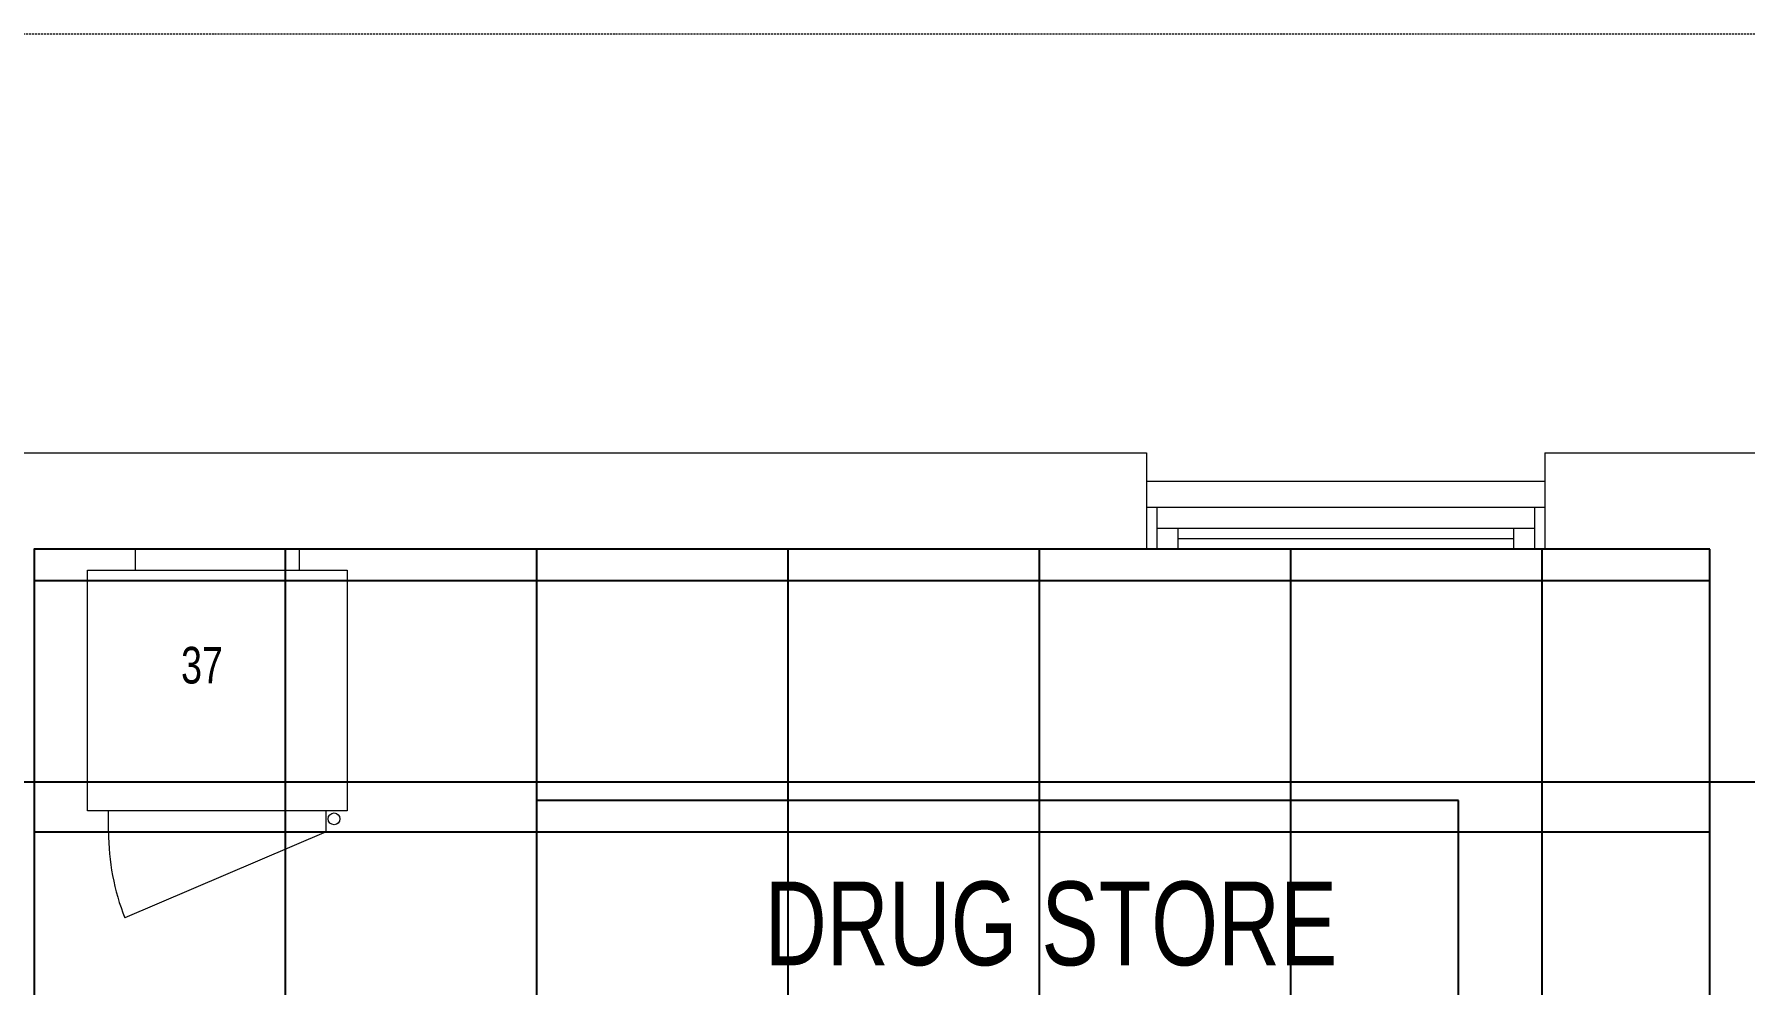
# Model space of a CAD drawing. Extents: x -12260 to 57327, y -29287 to 19916.
# Drawn here: x 35376 to 39459, y 7570 to 9840 of the extents above; entities that cross this region are included whole.
import ezdxf

# ---------------------------------------------------------------- set-up
doc = ezdxf.new("R2010")
doc.units = 0
doc.header["$LTSCALE"] = 0.25
for name, pattern in [('01-First Floor-FUR$0$HIDDEN', [9.525, 6.35, -3.175]), ('DASHDOT', [25.4, 12.7, -6.35, 0, -6.35]), ('HIDDEN', [9.525, 6.35, -3.175])]:
    doc.linetypes.add(name, pattern=pattern)
for name, color, linetype, lineweight in [('01-First Floor-FUR$0$72_EGR_BASE_TEXT', 252, 'Continuous', 5), ('01-First Floor-FUR$0$72_EGR_EQP_TAG', 142, 'Continuous', 5), ('01-First Floor-FUR$0$Aluminum', 251, 'Continuous', 5), ('01-First Floor-FUR$0$LOADING', 253, 'Continuous', 5), ('01-First Floor-FUR$0$Proj', 251, 'Continuous', 5), ('01-First Floor-FUR$0$Walls', 251, 'Continuous', 5), ('E-LITE-CLNG-CNDT', 6, 'DASHDOT', 35), ('E-POWR-FLOR-CNDT', 6, 'HIDDEN', 25)]:
    doc.layers.add(name, color=color, linetype=linetype, lineweight=lineweight)
doc.layers.add('01-First Floor-FUR$0$FALSE CEILING', color=251, linetype='Continuous')
doc.styles.add('01-First Floor-FUR$0$X3G_ENTITY_257CFD', font='swisscl.ttf', dxfattribs={"height": 200})
doc.styles.add('01-First Floor-FUR$0$X3G_ENTITY_9EC9', font='swisscl.ttf', dxfattribs={"height": 0.2})

# ---------------------------------------------------------------- blocks, each defined once
blk = doc.blocks.new('01-First Floor-FUR$0$M.99.85.16')
at = {"layer": '01-First Floor-FUR$0$LOADING'}
for p, q in [((76291.8, 3170), (76291.8, 3120, 0)), ((76683.8, 3170), (76291.8, 3170)), ((76683.8, 3120, 0), (76683.8, 3170, 0)), ((76228, 2495), (76228, 2545)), ((76748, 2495), (76748, 2545)), ((76748, 2495, 0), (76228, 2495)), ((76748, 2495), (76267.2, 2289.2))]:
    blk.add_line(p, q, dxfattribs=at)
blk.add_lwpolyline([(76178, 3120), (76798, 3120), (76798, 2545), (76178, 2545), (76178, 3120)], dxfattribs=at)
blk.add_circle((76766.6, 2525.9), 14.1, dxfattribs=at)
blk.add_arc((76788, 2495, 0), 560, 180, 201.5636, dxfattribs=at)
blk = doc.blocks.new('01-First Floor-FUR')
at = {"layer": '01-First Floor-FUR$0$Aluminum'}
for p, q in [((38031.1, 8710), (38982.5, 8710)), ((38056.1, 8710), (38056.1, 8610)), ((38957.5, 8710), (38957.5, 8610)), ((38056.1, 8660), (38957.5, 8660)), ((38106.1, 8660), (38106.1, 8610)), ((38907.5, 8660), (38907.5, 8610)), ((38907.5, 8635), (38106.1, 8635)), ((38031.1, 8610), (38982.5, 8610))]:
    blk.add_line(p, q, dxfattribs=at)
at = {"layer": '01-First Floor-FUR$0$FALSE CEILING', "linetype": 'Continuous'}
for p, q in [((35976, 5535), (35976, 8610)), ((36576, 5535), (36576, 8610)), ((37176, 5535), (37176, 8610)), ((37776, 5535), (37776, 8610)), ((38376, 5535), (38376, 8610)), ((38976, 5535), (38976, 8610)), ((35376, 8535), (39376, 8535)), ((35376, 7935), (39376, 7935))]:
    blk.add_line(p, q, dxfattribs=at)
at = {"layer": '01-First Floor-FUR$0$FALSE CEILING'}
for p, q in [((36576, 8010, -0.1), (36576, 8610, -0.1)), ((39376, 5535, -0.1), (39376, 8610, -0.1)), ((38776, 8010, -0.1), (36576, 8010, -0.1)), ((38776, 5535, -0.1), (38776, 8010, -0.1))]:
    blk.add_line(p, q, dxfattribs=at)
blk.add_lwpolyline([(39376, 8610), (35376, 8610), (35376, 5535), (39376, 5535)], close=True, dxfattribs=at)
at = {"layer": '01-First Floor-FUR$0$LOADING'}
for p, q in [((36576, 8010, -0.1), (36576, 8610, -0.1)), ((39376, 5535, -0.1), (39376, 8610, -0.1)), ((38776, 8010, -0.1), (36576, 8010, -0.1)), ((38776, 5535, -0.1), (38776, 8010, -0.1))]:
    blk.add_line(p, q, dxfattribs=at)
at = {"layer": '01-First Floor-FUR$0$Proj', "linetype": '01-First Floor-FUR$0$HIDDEN'}
blk.add_line((38982.5, 8771.6), (38031.1, 8771.6), dxfattribs=at)
at = {"layer": '01-First Floor-FUR$0$Proj', "linetype": '01-First Floor-FUR$0$HIDDEN', "ltscale": 3}
blk.add_lwpolyline([(48606, 9840), (-2814, 9840), (-2814, -14060), (48606, -14060)], dxfattribs=at)
blk.add_lwpolyline([(48606, 9840), (-2814, 9840), (-2814, -14060), (48606, -14060)], dxfattribs=at)
at = {"layer": '01-First Floor-FUR$0$Walls'}
for p, q in [((34776.7, 8840), (38031.1, 8840)), ((38031.1, 8840), (38031.1, 8610)), ((38982.5, 8840), (40565.1, 8840, 0)), ((38982.5, 8840), (38982.5, 8610)), ((35376, 8610), (38031.1, 8610)), ((35376, 8610), (35376, 6615)), ((38982.5, 8610), (39376, 8610)), ((39376, 5535), (39376, 8610))]:
    blk.add_line(p, q, dxfattribs=at)
at = {"layer": '01-First Floor-FUR$0$LOADING'}
blk.add_blockref('01-First Floor-FUR$0$M.99.85.16', (-40674.8, 5440, -0.1), dxfattribs=at)
at = {"layer": '01-First Floor-FUR$0$72_EGR_BASE_TEXT', "insert": (37803.3, 7816.2, 0), "char_height": 200, "attachment_point": 2, "style": '01-First Floor-FUR$0$X3G_ENTITY_9EC9'}
blk.add_mtext('DRUG STORE', dxfattribs=at)
at = {"layer": '01-First Floor-FUR$0$72_EGR_EQP_TAG', "insert": (35776.5, 8376.7, -0.1), "char_height": 87.47, "attachment_point": 2, "style": '01-First Floor-FUR$0$X3G_ENTITY_257CFD'}
blk.add_mtext('37', dxfattribs=at)

msp = doc.modelspace()

# ---------------------------------------------------------------- linework, layer by layer
at = {"layer": 'E-POWR-FLOR-CNDT'}
msp.add_lwpolyline([(32791.2, 7930.4), (32915, 8054.2), (43206.4, 8054.2), (43576, 7840.8)], dxfattribs=at)

# ---------------------------------------------------------------- block references
at = {"layer": 'E-LITE-CLNG-CNDT'}
msp.add_blockref('01-First Floor-FUR', (0, 0), dxfattribs=at)

doc.saveas('drawing.dxf')
